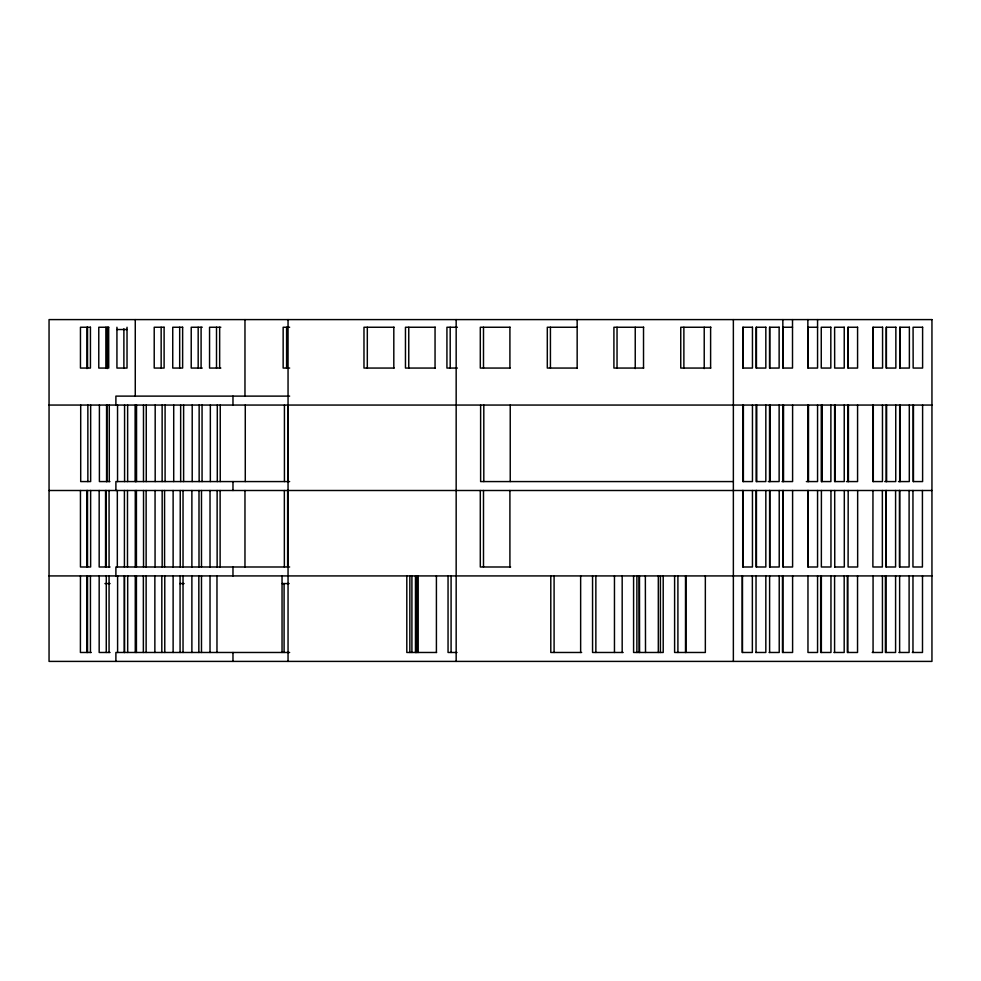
<?xml version="1.0" encoding="UTF-8"?>
<svg xmlns="http://www.w3.org/2000/svg" width="981" height="981" viewBox="0 0 981 981"><rect width="100%" height="100%" fill="white"/><g stroke="black" fill="none" stroke-linecap="round" stroke-linejoin="round"><path stroke-width="1.47" d="M202.233 327.249L191.221 327.249L191.221 368.059L202.233 368.059M220.835 327.249L209.554 327.249L209.554 368.059L220.835 368.059M289.653 327.249L283.153 327.249L283.153 368.059L289.653 368.059M394.141 327.249L363.976 327.249L363.976 368.059L394.141 368.059M435.368 327.249L405.46 327.249L405.46 368.059L435.368 368.059M457.379 327.249L446.931 327.249L446.931 368.059L457.379 368.059M510.145 327.249L480.298 327.249L480.298 368.059L510.145 368.059M577.294 327.249L547.3 327.249L547.3 368.059L577.294 368.059M643.683 327.249L613.91 327.249L613.91 368.059L643.683 368.059M710.906 327.249L680.753 327.249L680.753 368.059L710.759 368.059M782.838 327.249L792.513 327.249M807.853 327.249L817.565 327.249M116.935 329.518L127.027 329.518M289.64 396.116L115.893 396.116L115.893 405.055M49.05 405.055L931.95 405.055M109.933 481.573L99.4 481.573L99.4 405.055M289.64 481.573L115.893 481.573L115.893 490.5M733.359 481.573L480.616 481.573L480.616 405.055M768.27 481.573L779.135 481.573L779.135 405.055M781.98 481.573L792.599 481.573L792.599 405.055M806.357 481.573L817.565 481.573L817.565 405.055M846.431 481.573L857.578 481.573L857.578 405.055M884.715 481.573L895.751 481.573L895.751 405.055M898.498 481.573L909.301 481.573L909.301 405.055M49.05 490.5L931.95 490.5M110.044 566.993L99.167 566.993L99.167 490.5M289.64 566.993L115.893 566.993L115.893 575.921M510.611 566.993L480.298 566.993L480.298 490.5M834.696 566.993L844.31 566.993L844.31 490.5M49.05 575.921L931.95 575.921M104.93 583.572L110.068 583.572M179.646 583.572L184.109 583.572M282.038 583.572L289.125 583.572M91.233 652.475L80.405 652.475L80.454 575.921M110.068 652.475L99.167 652.475L99.167 575.921M289.64 652.475L115.893 652.475L115.893 661.402M436.57 652.475L406.808 652.475L406.808 575.921M456.999 652.475L448.047 652.475L448.047 575.921M581.647 652.475L550.795 652.475L550.795 575.921M623.156 652.475L592.561 652.475L592.561 575.921M755.713 652.475L765.83 652.475L765.83 575.921M769.104 652.475L779.221 652.475L779.221 575.921M833.899 652.475L844.187 652.475L844.187 575.921M872.232 652.475L882.434 652.475L882.434 575.921M898.915 652.475L909.105 652.475L909.105 575.921M912.305 652.475L922.496 652.475L922.496 575.921M922.606 405.055L922.606 481.573L913.164 481.573L913.164 405.055M922.422 490.5L922.422 566.993L912.955 566.993L912.955 490.5M913.458 405.055L913.458 481.573M912.968 575.921L912.968 652.475M909.105 490.5L909.105 566.993L899.528 566.993L899.528 490.5M900.153 405.055L900.153 481.573M899.92 327.249L899.92 368.059M899.687 405.055L899.687 481.573M899.651 490.5L899.651 566.993M899.626 575.921L899.626 652.475M895.592 490.5L895.592 566.993L886.039 566.993L886.039 490.5M895.592 575.921L895.592 652.475L885.402 652.475L885.402 575.921M886.603 405.055L886.603 481.573M886.407 327.249L886.407 368.059M886.15 405.055L886.15 481.573M886.137 490.5L886.137 566.993M886.039 575.921L886.039 652.475M882.471 405.055L882.471 481.573L872.894 481.573L872.894 405.055M882.36 490.5L882.36 566.993L872.882 566.993L872.967 490.5M873.298 405.055L873.298 481.573M873.09 327.249L873.09 368.059M873.065 575.921L873.065 652.475M857.652 490.5L857.652 566.993L848.099 566.993L848.185 490.5M857.541 575.921L857.541 652.475L847.339 652.475L847.339 575.921M848.418 405.055L848.418 481.573M848.099 327.249L848.099 368.059M848.013 405.055L848.013 481.573M847.842 575.921L847.842 652.475M844.236 405.055L844.236 481.573L834.61 481.573L834.61 405.055M834.99 405.055L834.99 481.573M834.696 490.5L834.757 566.993M834.586 575.921L834.586 652.475M830.956 490.5L830.956 566.993L821.355 566.993L821.404 490.5M830.956 575.921L830.956 652.475L820.668 652.475L820.668 575.921M830.882 405.055L830.882 481.573L821.355 481.573L821.355 405.055M821.955 405.055L821.955 481.573M821.637 405.055L821.637 481.573M821.355 575.921L821.355 652.475M817.565 319.598L817.565 368.059L807.853 368.059L807.853 319.598M817.565 490.5L817.565 566.993L807.853 566.993L807.853 490.5M817.565 575.921L817.565 652.475L807.964 652.475L807.964 575.921M808.491 405.055L808.491 481.573M808.185 327.249L808.185 368.059M808.185 490.5L808.185 566.993M807.853 405.055L807.853 481.573M792.513 319.598L792.513 368.059L782.838 368.059L782.838 319.598M792.599 490.5L792.599 566.993L782.912 566.993L782.912 490.5M792.599 575.921L792.599 652.475L782.482 652.475L782.482 575.921M783.525 405.055L783.525 481.573M783.12 327.249L783.12 368.059M783.218 490.5L783.218 566.993M782.912 575.921L782.912 652.475M782.838 405.055L782.838 481.573M779.221 490.5L779.221 566.993L769.607 566.993L769.607 490.5M770.06 405.055L770.06 481.573M769.827 490.5L769.827 566.993M769.742 327.249L769.742 368.059M769.607 575.921L769.607 652.475M769.533 405.055L769.533 481.573M765.83 405.055L765.83 481.573L756.118 481.573L756.118 405.055M765.83 490.5L765.83 566.993L756.118 566.993L756.118 490.5M756.756 405.055L756.756 481.573M756.437 327.249L756.437 368.059M756.437 490.5L756.437 566.993M756.032 575.921L756.032 652.475M752.452 405.055L752.452 481.573L742.801 481.573L742.801 405.055M752.452 490.5L752.452 566.993L742.715 566.993L742.715 490.5M752.353 575.921L752.353 652.475L742.237 652.475L742.237 575.921M743.377 405.055L743.377 481.573M743.071 327.249L743.071 368.059M743.071 490.5L743.071 566.993M742.482 575.921L742.482 652.475M733.359 319.598L733.359 661.402M710.612 327.249L710.612 368.059M705.339 575.921L705.339 652.475L674.609 652.475L674.609 575.921M704.223 327.249L704.223 368.574M685.977 575.921L685.977 652.475M685.511 575.921L685.511 652.475M683.88 327.249L683.88 368.059M677.908 575.921L677.908 652.475M663.205 575.921L663.205 652.475L633.591 652.475L633.591 575.921M660.409 575.921L660.409 652.475M658.312 575.921L658.312 652.475M645.351 575.921L645.51 652.475M643.524 327.249L643.524 368.059M639.489 575.921L639.563 652.475M639.109 575.921L639.158 652.475M636.877 575.921L636.877 652.475M635.234 327.249L635.234 368.574M622.175 575.921L622.175 652.475M617.037 327.249L617.037 368.059M614.462 575.921L614.462 652.475M595.859 575.921L595.859 652.475M580.642 575.921L580.642 652.475M577.159 319.598L577.159 368.059M554.093 575.921L554.093 652.475M550.427 327.249L550.427 368.059M510.23 405.055L510.23 481.573M509.912 327.249L509.912 368.059M509.912 490.5L509.912 566.993M483.805 405.055L483.805 481.573M483.498 327.249L483.498 368.059M483.498 490.5L483.498 566.993M456.165 319.598L456.165 661.402M451.088 575.921L451.088 652.475M450.193 327.249L450.193 368.059M436.41 575.921L436.41 652.475M435.049 327.249L435.049 368.059M418.2 575.921L418.2 652.475M416.974 575.921L416.974 652.475M416.692 575.921L416.692 652.475M415.772 575.921L415.772 652.475M415.466 575.921L415.466 652.475M411.91 575.921L411.91 652.475M409.85 575.921L409.85 652.475M408.758 327.249L408.758 368.059M393.81 327.249L393.81 368.059M367.311 327.249L367.311 368.059M288.046 319.598L288.046 661.402M287.874 405.055L287.874 481.573M287.617 490.5L287.617 566.993M286.599 327.249L286.599 368.059M284.429 405.055L284.429 481.573M284.355 490.5L284.355 566.993M284.085 583.572L284.085 652.475M282.038 575.921L282.038 652.475M245.275 405.055L245.275 481.573M244.968 319.598L244.968 396.116M244.968 490.5L244.968 566.993M232.975 396.116L232.975 405.055M232.975 481.573L232.975 490.5M232.975 566.993L232.975 575.921M232.975 652.475L232.975 661.402M220.247 405.055L220.247 481.573M220.124 490.5L220.124 566.993M219.658 327.249L219.658 368.059M217.291 405.055L217.291 481.573M217.132 490.5L217.132 566.993M216.973 575.921L216.973 652.475M216.507 327.249L216.507 368.059M210.339 405.055L210.339 481.573M210.02 490.5L210.02 566.993M210.02 575.921L210.02 652.475M202.061 405.055L202.061 481.573M201.485 490.5L201.485 566.993M201.485 575.921L201.485 652.475M201.093 327.249L201.093 368.059M199.143 405.055L199.143 481.573M198.996 490.5L198.996 566.993M198.836 575.921L198.836 652.475M198.174 327.249L198.174 368.059M192.202 405.055L192.202 481.573M191.884 490.5L191.884 566.993M191.884 575.921L191.884 652.475M183.619 405.055L183.619 481.573M183.03 490.5L183.03 566.993M183.03 575.921L183.03 652.475M180.651 405.055L180.651 481.573M180.234 490.5L180.234 566.993M180.075 575.921L180.075 652.475M179.682 327.249L179.682 368.059M173.711 405.055L173.711 481.573M173.122 490.5L173.122 566.993M173.122 575.921L173.122 652.475M165.09 405.055L165.09 481.573M164.771 575.921L164.771 652.475M164.575 490.5L164.575 566.993M162.135 405.055L162.135 481.573M162.172 490.5L162.172 566.993M161.816 575.921L161.816 652.475M161.154 327.249L161.154 368.059M155.182 405.055L155.182 481.573M155.059 490.5L155.059 566.993M154.863 575.921L154.863 652.475M146.255 405.055L146.255 481.573M146.132 490.5L146.132 566.993M146.132 575.921L146.132 652.475M143.484 405.055L143.484 481.573M143.533 490.5L143.533 566.993M143.361 575.921L143.361 652.475M136.543 405.055L136.543 481.573M136.42 490.5L136.42 566.993M136.42 575.921L136.42 652.475M135.586 405.055L135.586 481.573M135.268 319.598L135.268 396.116M135.268 405.055L135.268 481.573M135.268 490.5L135.268 566.993M135.268 575.921L135.268 652.475M127.689 575.921L127.689 652.475M127.64 405.055L127.64 481.573M127.493 490.5L127.493 566.993M127.027 327.249L127.027 368.059L116.935 368.059L116.935 327.249M124.575 405.055L124.575 481.573M124.415 490.5L124.415 566.993M124.526 575.921L124.526 652.475M124.329 575.921L124.329 652.475M123.888 328.758L123.888 368.059M117.548 405.055L117.548 481.573M117.597 575.921L117.597 652.475M117.328 490.5L117.328 566.993M109.283 405.055L109.283 481.573M109.063 490.5L109.063 566.993M109.063 575.921L109.063 652.475M107.285 327.249L107.285 368.574M106.892 405.055L106.892 481.573M106.573 405.055L106.573 481.573M106.242 490.5L106.242 566.993M106.267 575.921L106.267 652.475M105.874 327.249L105.874 368.059M105.556 490.5L105.556 566.993M90.657 405.055L90.657 481.573L80.7 481.573L80.7 405.055M90.632 490.5L90.632 566.993L80.454 566.993L80.454 490.5M90.436 575.921L90.436 652.475M87.861 405.055L87.861 481.573M87.542 327.249L87.542 368.059M87.517 490.5L87.517 566.993M87.542 575.921L87.542 652.475M87.002 327.249L87.002 368.574M86.831 490.5L86.831 566.993M86.855 575.921L86.855 652.475M931.95 319.598L49.05 319.598L49.05 661.402L931.95 661.402L931.95 319.598M90.436 327.249L80.454 327.249L80.454 368.059L90.436 368.059L90.436 327.249M108.719 327.249L98.774 327.249L98.774 368.059L108.719 368.059L108.67 327.249M164.109 327.249L154.213 327.249L154.213 368.059L164.109 368.059L164.109 327.249M182.638 327.249L172.742 327.249L172.742 368.059L182.638 368.059L182.638 327.249M752.452 327.249L742.801 327.249L742.801 368.059L752.452 368.059L752.452 327.249M765.83 327.249L756.118 327.249L756.118 368.059L765.83 368.059L765.83 327.249M779.135 327.249L769.533 327.249L769.533 368.059L779.135 368.059L779.135 327.249M830.821 327.249L821.256 327.249L821.256 368.059L830.821 368.059L830.821 327.249M844.236 327.249L834.61 327.249L834.672 368.059L844.236 368.059L844.236 327.249M857.578 327.249L848.013 327.249L848.013 368.059L857.578 368.059L857.578 327.249M882.569 327.249L872.967 327.249L872.967 368.059L882.569 368.059L882.569 327.249M895.861 327.249L886.248 327.249L886.248 368.059L895.861 368.059L895.861 327.249M909.375 327.249L899.761 327.249L899.761 368.059L909.375 368.059L909.375 327.249M922.606 327.249L913.078 327.249L913.152 368.059L922.606 368.059L922.606 327.249"/></g></svg>
